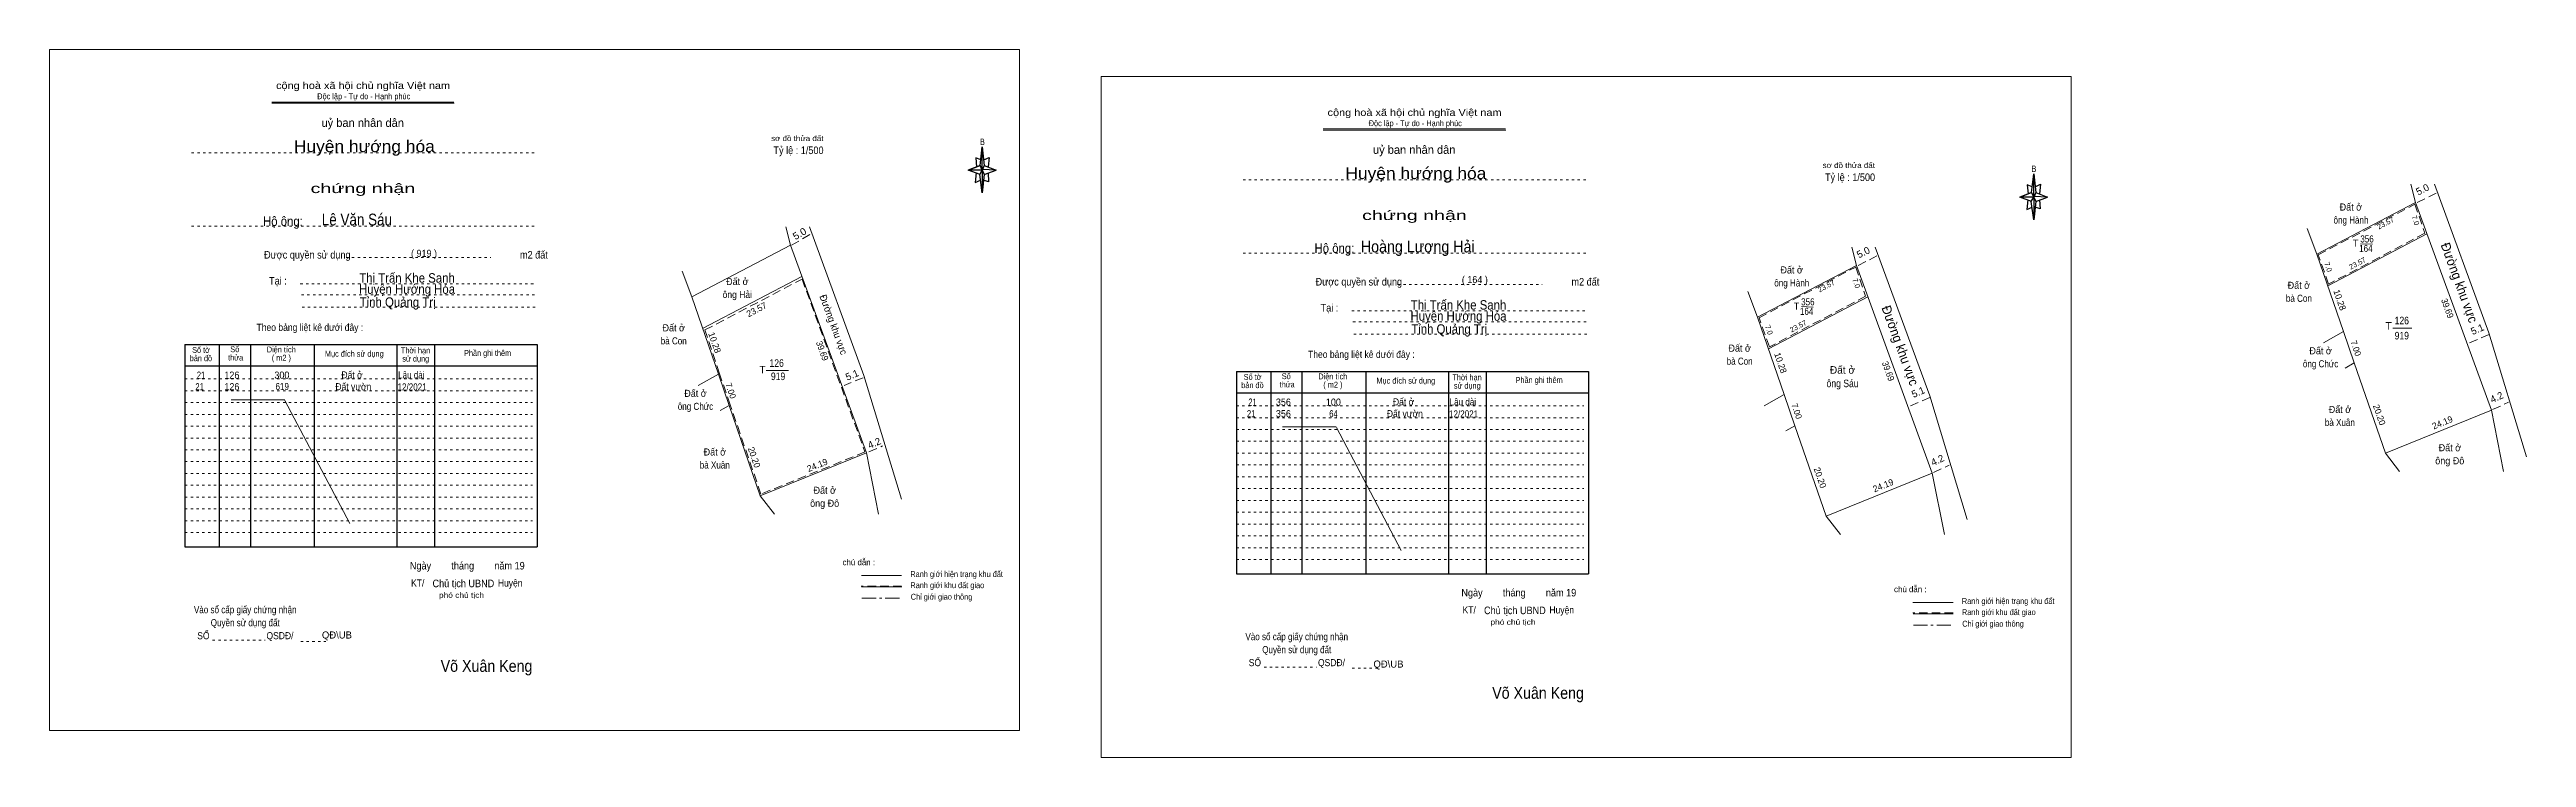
# Model space of a CAD drawing. Header units: centimetres. Extents: x 0 to 104, y -1 to 29.
import ezdxf
from ezdxf.enums import TextEntityAlignment as Align

# ---------------------------------------------------------------- set-up
doc = ezdxf.new("R2010")
doc.units = ezdxf.units.CM
doc.header["$LTSCALE"] = 0.12
for name, pattern in [('DOT_DASHED', [7.7, 5, -1.2, 0.3, -1.2]), ('DOTTED', [1.5, 0.3, -1.2]), ('MEDIUM_DASHED', [4.5, 3, -1.5])]:
    doc.linetypes.add(name, pattern=pattern)
for name, color, linetype, lineweight in [('1', 7, 'DOTTED', 13), ('2', 7, 'MEDIUM_DASHED', 13), ('22', 7, 'Continuous', 13), ('33', 7, 'Continuous', 13), ('50', 7, 'Continuous', 25)]:
    doc.layers.add(name, color=color, linetype=linetype, lineweight=lineweight)
doc.layers.add('34', color=7, linetype='Continuous')
doc.layers.add('51', color=7, linetype='Continuous')

msp = doc.modelspace()

# ---------------------------------------------------------------- linework, layer by layer
at = {"layer": '1', "linetype": 'Continuous'}
for p, q in [((8.91, 26.55), (16.62, 26.55)), ((8.91, 26.5), (16.63, 26.5)), ((53.4, 25.41), (61.11, 25.41)), ((53.4, 25.36), (61.12, 25.36))]:
    msp.add_line(p, q, dxfattribs=at)
at = {"layer": '1'}
for p, q in [((5.52, 24.4), (20.02, 24.4)), ((50.01, 23.26), (64.51, 23.26)), ((5.52, 21.3), (20.02, 21.3)), ((12.06, 19.97), (18.18, 19.97)), ((50.01, 20.16), (64.51, 20.16)), ((10.12, 18.86), (20.06, 18.86)), ((10.17, 18.39), (20.11, 18.39)), ((10.2, 17.87), (20.14, 17.87)), ((56.55, 18.83), (62.67, 18.83)), ((54.61, 17.72), (64.55, 17.72)), ((54.66, 17.25), (64.6, 17.25)), ((54.69, 16.73), (64.63, 16.73)), ((5.24, 14.84), (19.94, 14.84)), ((5.24, 14.34), (19.94, 14.34)), ((5.24, 13.84), (19.94, 13.84)), ((49.73, 13.7), (64.43, 13.7)), ((5.24, 13.34), (19.94, 13.34)), ((5.24, 12.84), (19.94, 12.84)), ((49.73, 13.2), (64.43, 13.2)), ((49.73, 12.7), (64.43, 12.7)), ((5.24, 12.34), (19.94, 12.34)), ((5.24, 11.84), (19.94, 11.84)), ((49.73, 12.2), (64.43, 12.2)), ((49.73, 11.7), (64.43, 11.7)), ((5.24, 11.34), (19.94, 11.34)), ((5.24, 10.84), (19.94, 10.84)), ((49.73, 11.2), (64.43, 11.2)), ((49.73, 10.7), (64.43, 10.7)), ((5.24, 10.34), (19.94, 10.34)), ((5.24, 9.84), (19.94, 9.84)), ((49.73, 10.2), (64.43, 10.2)), ((49.73, 9.7), (64.43, 9.7)), ((5.24, 9.34), (19.94, 9.34)), ((5.24, 8.84), (19.94, 8.84)), ((49.73, 9.2), (64.43, 9.2)), ((49.73, 8.7), (64.43, 8.7)), ((5.24, 8.34), (19.94, 8.34)), ((49.73, 8.2), (64.43, 8.2)), ((49.73, 7.7), (64.43, 7.7)), ((49.73, 7.2), (64.43, 7.2)), ((6.41, 3.79), (8.63, 3.79)), ((10.14, 3.74), (11.2, 3.74)), ((50.9, 2.65), (53.12, 2.65)), ((54.63, 2.6), (55.69, 2.6))]:
    msp.add_line(p, q, dxfattribs=at)
at = {"layer": '1', "linetype": 'Continuous', "lineweight": 25}
for p, q in [((5.24, 16.29), (20.14, 16.29)), ((5.24, 16.29), (5.24, 7.74)), ((6.69, 16.29), (6.69, 7.74)), ((8.01, 16.29), (8.01, 7.74)), ((10.71, 16.29), (10.71, 7.74)), ((14.21, 16.29), (14.21, 7.74)), ((15.8, 16.29), (15.8, 7.74)), ((20.14, 16.29), (20.14, 7.74)), ((5.24, 15.39), (20.14, 15.39)), ((49.73, 15.15), (64.63, 15.15)), ((49.73, 15.15), (49.73, 6.6)), ((51.18, 15.15), (51.18, 6.6)), ((52.5, 15.15), (52.5, 6.6)), ((55.2, 15.15), (55.2, 6.6)), ((58.7, 15.15), (58.7, 6.6)), ((60.29, 15.15), (60.29, 6.6)), ((64.63, 15.15), (64.63, 6.6)), ((49.73, 14.25), (64.63, 14.25)), ((5.24, 7.74), (20.14, 7.74)), ((49.73, 6.6), (64.63, 6.6))]:
    msp.add_line(p, q, dxfattribs=at)
at = {"layer": '1', "linetype": 'Continuous'}
for points in [[(-0.49, -0.03), (40.55, -0.03), (40.55, 28.77), (-0.49, 28.77)], [(44, -1.17), (85.04, -1.17), (85.04, 27.63), (44, 27.63)]]:
    msp.add_lwpolyline(points, close=True, dxfattribs=at)
at = {"layer": '2'}
for p, q in [((99.69, 22.3), (100.49, 22.7)), ((30.9, 20.49), (31.69, 20.95)), ((76.03, 19.64), (76.83, 20.04)), ((102.73, 16.72), (101.87, 16.35)), ((33.93, 14.89), (33.13, 14.56)), ((79.07, 14.06), (78.21, 13.69)), ((102.88, 13.54), (103.55, 13.85)), ((34.18, 11.76), (34.76, 12.01)), ((79.22, 10.88), (79.89, 11.19))]:
    msp.add_line(p, q, dxfattribs=at)
at = {"layer": '2', "linetype": 'Continuous'}
for p, q in [((97.29, 20.56), (97.79, 20.54)), ((73.63, 17.9), (74.13, 17.88))]:
    msp.add_line(p, q, dxfattribs=at)
for points in [[(95.44, 20.11), (99.62, 22.3), (102.83, 13.52), (98.34, 11.7), (97.02, 15.52), (96.57, 16.84)], [(26.68, 18.31), (30.86, 20.5), (34.07, 11.72), (29.58, 9.9), (28.26, 13.72), (27.81, 15.04)], [(71.78, 17.45), (75.96, 19.64), (79.17, 10.86), (74.68, 9.04), (73.36, 12.86), (72.91, 14.18)]]:
    msp.add_lwpolyline(points, close=True, dxfattribs=at)
at = {"layer": '2'}
for points in [[(95.5, 20.09), (99.59, 22.23), (100.01, 21), (95.94, 18.85)], [(27.24, 16.91), (31.35, 19.06), (34.01, 11.75), (29.61, 9.97), (28.31, 13.74), (27.86, 15.06)], [(71.84, 17.43), (75.93, 19.57), (76.35, 18.34), (72.28, 16.19)]]:
    msp.add_lwpolyline(points, close=True, dxfattribs=at)
at = {"layer": '22'}
for p, q in [((99.42, 23.07), (99.62, 22.3)), ((102.72, 16.79), (100.42, 23.07)), ((30.66, 21.27), (30.86, 20.5)), ((33.96, 14.99), (31.66, 21.27)), ((95.03, 21.2), (95.44, 20.11)), ((95.9, 18.77), (100.1, 20.97)), ((75.76, 20.41), (75.96, 19.64)), ((79.06, 14.13), (76.76, 20.41)), ((26.27, 19.4), (26.68, 18.31)), ((27.14, 16.97), (31.34, 19.17)), ((71.37, 18.54), (71.78, 17.45)), ((72.24, 16.11), (76.44, 18.31)), ((104.31, 11.55), (102.72, 16.79)), ((35.55, 9.75), (33.96, 14.99)), ((97.02, 15.52), (96.64, 15.3)), ((28.26, 13.72), (27.88, 13.5)), ((80.65, 8.89), (79.06, 14.13)), ((73.36, 12.86), (72.98, 12.64)), ((102.83, 13.52), (103.34, 10.92)), ((34.07, 11.72), (34.58, 9.12)), ((98.34, 11.7), (98.94, 10.92)), ((79.17, 10.86), (79.68, 8.26)), ((29.58, 9.9), (30.18, 9.12)), ((74.68, 9.04), (75.28, 8.26))]:
    msp.add_line(p, q, dxfattribs=at)
for points in [[(95.44, 20.11), (99.62, 22.3), (102.83, 13.52), (98.34, 11.7), (97.02, 15.52), (96.57, 16.84)], [(26.68, 18.31), (30.86, 20.5), (34.07, 11.72), (29.58, 9.9), (28.26, 13.72), (27.81, 15.04)], [(95.72, 16.36), (96.57, 16.84), (95.44, 20.11)], [(71.78, 17.45), (75.96, 19.64), (79.17, 10.86), (74.68, 9.04), (73.36, 12.86), (72.91, 14.18)], [(26.96, 14.56), (27.81, 15.04), (26.68, 18.31)], [(72.06, 13.7), (72.91, 14.18), (71.78, 17.45)]]:
    msp.add_lwpolyline(points, dxfattribs=at)
at = {"layer": '33'}
for p, q in [((98.66, 16.99), (99.46, 16.99)), ((29.83, 15.19), (30.77, 15.19))]:
    msp.add_line(p, q, dxfattribs=at)
at = {"layer": '50'}
for p, q in [((38.88, 23.87), (38.97, 24.65)), ((38.88, 23.49), (38.38, 23.67)), ((39.06, 23.49), (38.97, 22.71)), ((39.24, 23.17), (39.03, 23.25)), ((39.06, 23.87), (39.56, 23.67)), ((39.22, 23.55), (39.24, 23.17)), ((83.37, 22.73), (83.46, 23.51)), ((83.37, 22.35), (82.87, 22.53)), ((83.55, 22.35), (83.46, 21.57)), ((83.73, 22.03), (83.52, 22.11)), ((83.55, 22.73), (84.05, 22.53)), ((83.71, 22.41), (83.73, 22.03))]:
    msp.add_line(p, q, dxfattribs=at)
at = {"layer": '50', "lineweight": 13}
for p, q in [((7.19, 13.95), (9.46, 13.95)), ((9.47, 13.93), (12.21, 8.72)), ((51.68, 12.81), (53.95, 12.81)), ((53.96, 12.79), (56.7, 7.58)), ((35.56, 6.52), (33.86, 6.52)), ((35.57, 6.04), (33.87, 6.04)), ((80.05, 5.38), (78.35, 5.38)), ((80.06, 4.9), (78.36, 4.9))]:
    msp.add_line(p, q, dxfattribs=at)
at = {"layer": '50', "linetype": 'MEDIUM_DASHED', "lineweight": 13}
for p, q in [((35.56, 6.08), (33.85, 6.08)), ((80.05, 4.94), (78.34, 4.94))]:
    msp.add_line(p, q, dxfattribs=at)
at = {"layer": '50', "linetype": 'DOT_DASHED', "lineweight": 13}
for p, q in [((33.88, 5.57), (35.59, 5.57)), ((78.37, 4.43), (80.08, 4.43))]:
    msp.add_line(p, q, dxfattribs=at)
at = {"layer": '50'}
for points in [[(38.91, 24.11), (38.7, 24.19), (38.73, 23.81)], [(39.04, 24.11), (39.26, 24.21), (39.22, 23.81)], [(38.97, 23.67), (38.88, 23.87), (38.38, 23.67)], [(38.72, 23.55), (38.68, 23.15), (38.9, 23.25)], [(38.97, 23.67), (39.06, 23.49), (39.56, 23.67)], [(83.53, 22.97), (83.75, 23.07), (83.71, 22.67)], [(83.46, 22.53), (83.37, 22.73), (82.87, 22.53)], [(83.21, 22.41), (83.17, 22.01), (83.39, 22.11)], [(83.4, 22.97), (83.19, 23.05), (83.22, 22.67)], [(83.46, 22.53), (83.55, 22.35), (84.05, 22.53)]]:
    msp.add_lwpolyline(points, dxfattribs=at)
for points in [[(38.97, 24.65), (39.06, 23.87), (38.97, 23.67)], [(38.97, 23.67), (38.38, 23.67), (38.88, 23.87), (39.06, 23.49), (39.56, 23.67), (38.97, 23.69)], [(38.97, 23.67), (38.97, 22.71), (38.87, 23.49)], [(83.46, 23.51), (83.55, 22.73), (83.46, 22.53)], [(83.46, 22.53), (82.87, 22.53), (83.37, 22.73), (83.55, 22.35), (84.05, 22.53), (83.46, 22.55)], [(83.46, 22.53), (83.46, 21.57), (83.36, 22.35)]]:
    msp.add_lwpolyline(points, close=True, dxfattribs=at)

# ---------------------------------------------------------------- texts
at = {"layer": '1'}
for s, height, width, p in [('cộng hoà xã hội chủ nghĩa Việt nam', 0.3, 1.15, (12.775, 27.1)), ('Độc lập - Tự do - Hạnh phúc', 0.25, 0.9, (12.805, 26.67)), ('cộng hoà xã hội chủ nghĩa Việt nam', 0.3, 1.15, (57.265, 25.96)), ('Độc lập - Tự do - Hạnh phúc', 0.25, 0.9, (57.295, 25.53)), ('chứng nhận', 0.4, 1.55, (12.77, 22.7)), ('chứng nhận', 0.4, 1.55, (57.26, 21.56)), ('Được quyền sử dụng                                                                   m2 đất', 0.32, 0.9, (14.59, 19.93)), ('Tại :', 0.32, 0.9, (9.175, 18.83)), ('Được quyền sử dụng                                                                   m2 đất', 0.32, 0.9, (59.08, 18.79)), ('Tại :', 0.32, 0.9, (53.665, 17.69)), ('Theo bảng liệt kê dưới đây :', 0.3, 0.9, (10.525, 16.87)), ('bản đồ', 0.25, 0.85, (5.915, 15.59)), ('Số tờ', 0.25, 0.85, (5.92, 15.94)), ('thửa', 0.25, 0.85, (7.385, 15.62)), ('Số ', 0.25, 0.75, (7.39, 15.97)), ('Diện tích', 0.25, 0.9, (9.315, 15.96)), ('( m2 )', 0.25, 0.9, (9.32, 15.61)), ('Mục đích sử dụng', 0.25, 0.9, (12.405, 15.78)), ('Thời hạn', 0.25, 0.9, (14.995, 15.92)), ('sử dụng', 0.25, 0.85, (15.005, 15.57)), ('Phần ghi thêm', 0.25, 0.85, (18.045, 15.81)), ('Theo bảng liệt kê dưới đây :', 0.3, 0.9, (55.015, 15.73)), ('bản đồ', 0.25, 0.85, (50.405, 14.45)), ('Số tờ', 0.25, 0.85, (50.41, 14.8)), ('thửa', 0.25, 0.85, (51.875, 14.48)), ('Số ', 0.25, 0.75, (51.88, 14.83)), ('Diện tích', 0.25, 0.9, (53.805, 14.82)), ('( m2 )', 0.25, 0.9, (53.81, 14.47)), ('Mục đích sử dụng', 0.25, 0.9, (56.895, 14.64)), ('Thời hạn', 0.25, 0.9, (59.485, 14.78)), ('sử dụng', 0.25, 0.85, (59.495, 14.43)), ('Phần ghi thêm', 0.25, 0.85, (62.535, 14.67)), ('Ngày        tháng        năm 19', 0.32, 0.9, (17.185, 6.78)), ('Chủ tịch UBND', 0.32, 0.9, (17.02, 6.03)), ('Vào sổ cấp giấy chứng nhận', 0.3, 0.85, (7.79, 4.93)), ('Ngày        tháng        năm 19', 0.32, 0.9, (61.675, 5.64)), ('Chủ tịch UBND', 0.32, 0.9, (61.51, 4.89)), ('SỐ                        QSDĐ/', 0.3, 0.9, (7.795, 3.83)), ('Quyền sử dụng đất', 0.3, 0.85, (7.79, 4.38)), ('Vào sổ cấp giấy chứng nhận', 0.3, 0.85, (52.28, 3.79)), ('Quyền sử dụng đất', 0.3, 0.85, (52.28, 3.24)), ('SỐ                        QSDĐ/', 0.3, 0.9, (52.285, 2.69))]:
    msp.add_text(s, height=height, dxfattribs=dict(at, width=width)).set_placement(p, align=Align.CENTER)
for p in [(12.76, 25.5), (57.25, 24.36)]:
    msp.add_text('uỷ ban nhân dân', height=0.35, dxfattribs=at).set_placement(p, align=Align.CENTER)
at = {"layer": '2'}
for s, height, width, p in [('Huyện hướng hóa', 0.5, 1.1, (12.83, 24.43)), ('Huyện hướng hóa', 0.5, 1.1, (57.32, 23.29)), ('Đất ở', 0.3, 0.95, (96.88, 21.96)), ('Hộ ông:', 0.4, 0.9, (9.385, 21.31)), ('Lê Văn Sáu', 0.5, 0.85, (12.515, 21.33)), ('ông Hành', 0.3, 0.85, (96.885, 21.41)), ('Hộ ông:', 0.4, 0.9, (53.875, 20.17)), ('Hoàng Lương Hải', 0.5, 0.9, (57.4, 20.19)), ('T', 0.3, 0.95, (97.085, 20.43)), ('164', 0.3, 0.85, (97.515, 20.21)), ('356', 0.3, 0.85, (97.565, 20.61)), ('Thị Trấn Khe Sanh', 0.4, 0.9, (14.635, 18.91)), ('Huyện Hướng Hóa', 0.4, 0.9, (14.635, 18.44)), ('Đất ở', 0.3, 0.95, (28.61, 18.81)), ('ông Hành', 0.3, 0.85, (73.225, 18.75)), ('Đất ở', 0.3, 0.95, (73.22, 19.3)), ('Đất ở', 0.3, 0.95, (94.68, 18.65)), ('Tỉnh Quảng Trị', 0.4, 0.9, (14.24, 17.89)), ('ông Hải', 0.3, 0.9, (28.61, 18.26)), ('Thị Trấn Khe Sanh', 0.4, 0.9, (59.125, 17.77)), ('T', 0.3, 0.95, (73.425, 17.77)), ('164', 0.3, 0.85, (73.855, 17.55)), ('356', 0.3, 0.85, (73.905, 17.95)), ('bà Con', 0.3, 0.85, (94.68, 18.1)), ('Đất ở', 0.3, 0.95, (25.92, 16.85)), ('Huyện Hướng Hóa', 0.4, 0.9, (59.125, 17.3)), ('Tỉnh Quảng Trị', 0.4, 0.9, (58.73, 16.75)), ('bà Con', 0.3, 0.85, (25.92, 16.3)), ('bà Con', 0.3, 0.85, (71.02, 15.44)), ('Đất ở', 0.3, 0.95, (71.02, 15.99)), ('Đất ở', 0.3, 0.95, (95.6, 15.88)), ('619', 0.3, 0.85, (9.355, 14.37)), ('ông Chức', 0.3, 0.85, (95.6, 15.33)), ('ông Chức', 0.3, 0.85, (26.84, 13.53)), ('Đất ở', 0.3, 0.95, (26.84, 14.08)), ('Đất ở', 0.3, 0.95, (96.42, 13.4)), ('64', 0.3, 0.8, (53.835, 13.22)), ('bà Xuân', 0.3, 0.85, (96.415, 12.85)), ('Đất ở', 0.3, 0.95, (27.66, 11.6)), ('ông Đô', 0.3, 0.95, (101.065, 11.23)), ('Đất ở', 0.3, 0.95, (101.07, 11.78)), ('bà Xuân', 0.3, 0.85, (27.655, 11.05)), ('ông Đô', 0.3, 0.95, (32.305, 9.43)), ('Đất ở', 0.3, 0.95, (32.31, 9.98))]:
    msp.add_text(s, height=height, dxfattribs=dict(at, width=width)).set_placement(p, align=Align.CENTER)
for s, rotation, p in [('5.0', 26.565, (99.9779, 22.719)), ('5.0', 26.565, (76.3179, 20.059)), ('5.1', 23.279, (102.2907, 16.8022)), ('5.1', 22.416, (33.5228, 14.8684)), ('5.1', 23.279, (78.6307, 14.1422)), ('4.2', 24.829, (103.112, 13.9259)), ('4.2', 23.318, (34.4656, 11.9888)), ('4.2', 24.829, (79.452, 11.2659))]:
    msp.add_text(s, height=0.3, rotation=rotation, dxfattribs=at).set_placement(p, align=Align.CENTER)
for s, height, rotation, width, p in [('5.0', 0.3, 30.211, 1.05, (31.3195, 20.8528)), ('Đường khu vực', 0.4, 290.083, 0.95, (101.2827, 18.8437)), ('Đường khu vực', 0.3, 290.083, 0.95, (32.539, 17.0865)), ('Đường khu vực', 0.4, 290.083, 0.95, (77.6227, 16.1837))]:
    msp.add_text(s, height=height, rotation=rotation, dxfattribs=dict(at, width=width)).set_placement(p, align=Align.CENTER)
at = {"layer": '33'}
for p in [(98.61, 16.92), (29.81, 15.07)]:
    msp.add_text('T', height=0.32, dxfattribs=at).set_placement(p, align=Align.RIGHT)
at = {"layer": '33', "width": 0.85}
for s, p in [('919', (99.035, 16.51)), ('126', (99.035, 17.15)), ('126', (30.275, 15.35)), ('919', (30.335, 14.79)), ('ông Sáu', (75.375, 14.49))]:
    msp.add_text(s, height=0.32, dxfattribs=at).set_placement(p, align=Align.CENTER)
at = {"layer": '33'}
msp.add_text('Đất ở', height=0.32, dxfattribs=at).set_placement((75.37, 15.06), align=Align.CENTER)
at = {"layer": '34'}
for s, width, p in [('( 919 )', 0.95, (15.355, 20)), ('( 164 )', 0.95, (59.815, 18.89)), ('21', 0.8, (5.92, 14.85)), ('126', 0.95, (7.225, 14.85)), ('300', 0.95, (9.34, 14.85)), ('21', 0.8, (5.86, 14.36)), ('126', 0.95, (7.225, 14.36)), ('21', 0.8, (50.41, 13.71)), ('356', 0.95, (51.715, 13.71)), ('100', 0.95, (53.83, 13.71)), ('21', 0.8, (50.35, 13.22)), ('356', 0.95, (51.715, 13.22))]:
    msp.add_text(s, height=0.3, dxfattribs=dict(at, width=width)).set_placement(p, align=Align.CENTER)
at = {"layer": '50'}
for s, height, width, p in [('sơ đồ thửa đất ', 0.23, 1.1, (31.195, 24.9)), ('B', 0.2756, 0.75, (38.98, 24.73)), ('sơ đồ thửa đất ', 0.23, 1.1, (75.685, 23.76)), ('B', 0.2756, 0.75, (83.47, 23.59)), ('Đất vườn', 0.3, 0.9, (12.365, 14.36)), ('Đất ở ', 0.3, 0.9, (12.36, 14.86)), ('Lâu dài ', 0.3, 0.85, (14.865, 14.86)), ('12/2021', 0.3, 0.85, (14.85, 14.35)), ('Đất ở ', 0.3, 0.9, (56.85, 13.72)), ('Lâu dài ', 0.3, 0.85, (59.355, 13.72)), ('Đất vườn', 0.3, 0.9, (56.855, 13.22)), ('12/2021', 0.3, 0.85, (59.34, 13.21)), ('KT/                               Huyện ', 0.3, 0.9, (17.215, 6.06)), ('Ranh giới hiện trạng khu đất', 0.25, 0.9, (37.89, 6.46)), ('phó chủ tịch', 0.23, 1.15, (16.94, 5.58)), ('Chỉ giới giao thông', 0.25, 0.9, (37.25, 5.5)), ('Ranh giới khu đất giao', 0.25, 0.9, (37.495, 5.99)), ('Ranh giới hiện trạng khu đất', 0.25, 0.9, (82.38, 5.32)), ('KT/                               Huyện ', 0.3, 0.9, (61.705, 4.92)), ('phó chủ tịch', 0.23, 1.15, (61.43, 4.44)), ('Chỉ giới giao thông', 0.25, 0.9, (81.74, 4.36)), ('Ranh giới khu đất giao', 0.25, 0.9, (81.985, 4.85)), ('Võ Xuân Keng', 0.5, 0.9, (18, 2.45)), ('Võ Xuân Keng', 0.5, 0.9, (62.49, 1.31))]:
    msp.add_text(s, height=height, dxfattribs=dict(at, width=width)).set_placement(p, align=Align.CENTER)
for s, height, p in [('chú dẫn :', 0.25, (33.75, 6.96)), ('chú dẫn :', 0.25, (78.24, 5.82)), ('QĐ\\UB', 0.3, (11.67, 3.86)), ('QĐ\\UB', 0.3, (56.16, 2.63))]:
    msp.add_text(s, height=height, dxfattribs=at).set_placement(p, align=Align.CENTER)
at = {"layer": '51', "width": 0.9}
for p in [(30.14, 24.35), (74.63, 23.21)]:
    msp.add_text('Tỷ lệ : 1/500', height=0.32, dxfattribs=at).set_placement(p)
at = {"layer": '51'}
for s, height, rotation, p in [('23.57', 0.2187, 27.598, (98.3993, 21.3322)), ('7.0', 0.2187, 290.065, (99.514, 21.5075)), ('23.57', 0.2187, 27.598, (97.2093, 19.6322)), ('23.57', 0.2187, 27.598, (74.7393, 18.6722)), ('7.0', 0.2187, 290.065, (75.854, 18.8475)), ('7.0', 0.2187, 289.012, (95.8187, 19.5406)), ('23.57', 0.27, 27.598, (29.4875, 17.653)), ('10.28', 0.27, 289.012, (96.2833, 18.134)), ('10.28', 0.27, 289.012, (27.5233, 16.334)), ('7.0', 0.2187, 289.012, (72.1587, 16.8806)), ('23.57', 0.2187, 27.598, (73.5493, 16.9722)), ('10.28', 0.27, 289.012, (72.6233, 15.474)), ('7.00', 0.26, 288.927, (96.9707, 16.0972)), ('7.00', 0.26, 288.927, (28.2107, 14.2972)), ('7.00', 0.26, 288.927, (73.3107, 13.4372)), ('20.20', 0.27, 289.072, (97.9555, 13.2791)), ('24.19', 0.27, 22.122, (100.8042, 12.8684)), ('20.20', 0.27, 289.072, (29.1955, 11.4791)), ('24.19', 0.27, 22.122, (32.0442, 11.0684)), ('20.20', 0.27, 289.072, (74.2955, 10.6191)), ('24.19', 0.27, 22.122, (77.1442, 10.2084))]:
    msp.add_text(s, height=height, rotation=rotation, dxfattribs=at).set_placement(p, align=Align.CENTER)
at = {"layer": '51', "width": 0.95}
for p in [(100.8393, 17.7813), (32.0793, 15.9813), (77.1793, 15.1213)]:
    msp.add_text('39.69', height=0.27, rotation=290.065, dxfattribs=at).set_placement(p, align=Align.CENTER)

doc.saveas('drawing.dxf')
